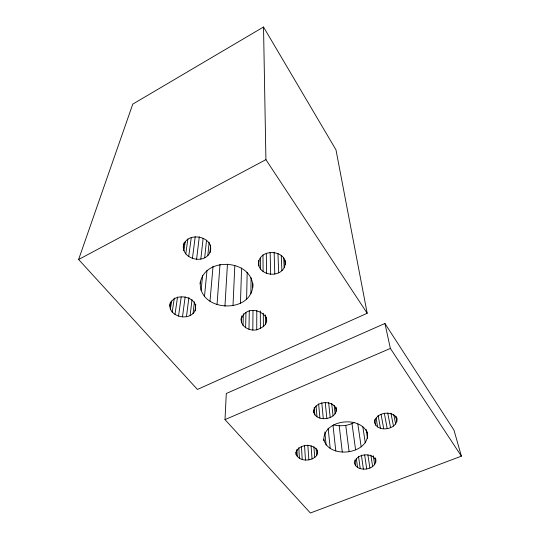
<?xml version="1.0" encoding="UTF-8"?>
<svg xmlns="http://www.w3.org/2000/svg" width="540" height="540" viewBox="0 0 540 540"><rect width="100%" height="100%" fill="white"/><g stroke="black" fill="none" stroke-linecap="round" stroke-linejoin="round"><path stroke-width="0.81" d="M241.232 317.864C239.767 326.315 249.399 331.445 256.736 329.812L256.79 310.433M252.808 330.035L252.997 310.642M200.387 281.286C196.999 312.626 254.165 314.962 252.848 283.216M250.864 293.74L251.087 277.742M248.987 329.319L249.284 310.784M246.605 299.201L247.178 272.241M245.626 327.733L245.957 312.593M323.71 439.162C328.482 459.837 370.886 454.37 367.376 432M243.047 325.424L243.358 313.673M241.515 322.61L241.711 315.873M240.449 303.311L241.589 267.941M375.867 460.357C372.303 451.487 354.571 453.823 354.598 463.772C358.58 473.425 378.945 469.274 375.462 457.907M233.003 305.701L234.826 265.37M225.005 419.62L226.294 393.512L384.925 323.48L453.978 430.137L461.389 456.158L310.379 513L225.005 419.62L390.373 348.435L384.925 323.48M224.951 306.16L227.448 264.114M397.008 419.243C393.532 409.327 374.51 412.276 374.652 422.935C378.506 433.647 400.282 428.753 396.515 416.819M217.033 304.648L220.01 264.337M209.993 301.286L213.044 266.132M183.978 243C178.895 257.972 203.411 265.721 209.945 252.585L210.661 245.052M204.485 296.379L207.016 270.432M207.826 255.555L209.149 242.177M201.076 290.365L202.649 275.319M204.68 257.796L206.523 240.185M170.485 301.934C165.665 315.927 188.825 322.596 195.035 310.838L195.784 304.142M200.812 259.099L203.148 238.208M193.07 313.497L194.413 301.799M196.587 259.342L199.294 236.763M190.127 315.509L192.031 299.599M186.482 316.676L188.892 297.493M192.416 258.498L195.197 236.783M182.493 316.906L185.146 296.879M188.683 256.649L191.288 237.478M178.531 316.163L181.21 296.987M185.753 253.969L187.893 238.937M183.91 250.702L185.261 241.549M174.98 314.53L177.532 297.041M172.172 312.14L174.319 298.019M170.397 309.231L171.693 300.908M169.83 306.086C171.531 290.918 200.084 295.819 195.035 310.838M183.357 247.165C185.004 230.128 216 236.061 209.945 252.585M200.117 283.804C203.661 255.812 253.415 259.011 252.801 287.415M241.184 319.552C247.671 297.857 283.865 320.301 256.736 329.812M258.572 262.501C260.901 246.483 291.141 251.046 284.189 267.725C278.066 279.025 256.493 274.786 258.572 260.82M78.611 259.497L132.773 104.119L263.527 27L335.975 149.837L367.187 313.261L197.424 389.448L78.611 259.497L265.916 159.644L263.527 27M316.67 455.571L317.648 453.364L317.567 451.089C313.754 442.928 298.937 443.846 296.001 452.311L296.143 454.579C299.862 461.99 311.749 461.504 316.67 455.571L316.069 448.187M313.436 410.144C313.747 423.34 339.296 420.383 335.981 407.201M333.713 424.892C340.443 426.472 347.902 425.945 354.011 422.57M265.916 159.644L367.187 313.261M390.373 348.435L461.389 456.158M336.177 408.868C332.492 398.925 312.822 401.416 313.646 412.648M367.632 433.62C360.976 414.808 322.34 419.533 323.865 440.795M395.712 416.023L396.866 421.679M393.694 414.335L395.651 424.042M390.913 413.154L393.478 426.107M387.754 413.1L390.575 427.68M384.318 413.208L387.214 428.605M381.051 414.214L383.724 428.8M378.115 415.28L380.43 428.254M376.096 418.088L377.649 427.005M374.686 419.499L375.658 425.169M375.118 458.48L375.786 462.571M373.228 455.713L374.679 464.724M370.838 455.132L372.654 466.607M366.113 429.374L367.517 438.332M367.895 454.923L369.913 468.045M362.792 426.573L365.283 442.874M364.642 454.95L366.728 468.896M357.831 423.981L361.172 446.837M361.375 455.132L363.393 469.085M358.506 456.28L360.234 468.592M352.006 423.684L355.604 449.834M356.319 458.433L357.554 467.458M354.834 460.06L355.61 465.804M345.755 425.432L349.11 451.609M339.194 425.804L342.293 451.994M335.718 407.201L336.204 411.372M334.179 405.452L335.131 413.802M331.675 403.387L333.065 415.921M333.018 425.581L335.799 450.954M328.617 402.482L330.217 417.535M328.138 428.126L330.224 448.585M325.249 402.59L326.862 418.487M324.844 432.007L326.106 445.088M321.786 402.786L323.312 418.682M318.62 403.893L319.916 418.115M316.049 405.959L316.994 416.833M314.199 407.423L314.834 414.95M317.372 450.083L317.648 453.364M313.902 446.83L314.746 457.502M311.067 445.831L312.053 458.973M307.827 445.055L308.867 459.844M304.513 445.244L305.485 460.04M301.428 446.377L302.231 459.526M298.809 447.687L299.423 458.365M296.919 449.267L297.317 456.665M296.008 452.115L296.143 454.579M285.066 260.226L285.282 264.418M283.689 257.621L284.189 267.725M281.239 255.474L281.914 270.601M277.938 253.388L278.681 272.774M274.131 252.2L274.799 274.037M270.149 252.43L270.655 274.273M266.315 253.314L266.632 273.463M266.436 316.987L266.497 321.185M265.403 314.888L265.511 324.149M262.96 254.833L263.108 271.674M263.291 313.281L263.405 326.727M260.395 258.167L260.435 269.082M260.321 311L260.381 328.671M258.863 260.881L258.869 265.923"/></g></svg>
